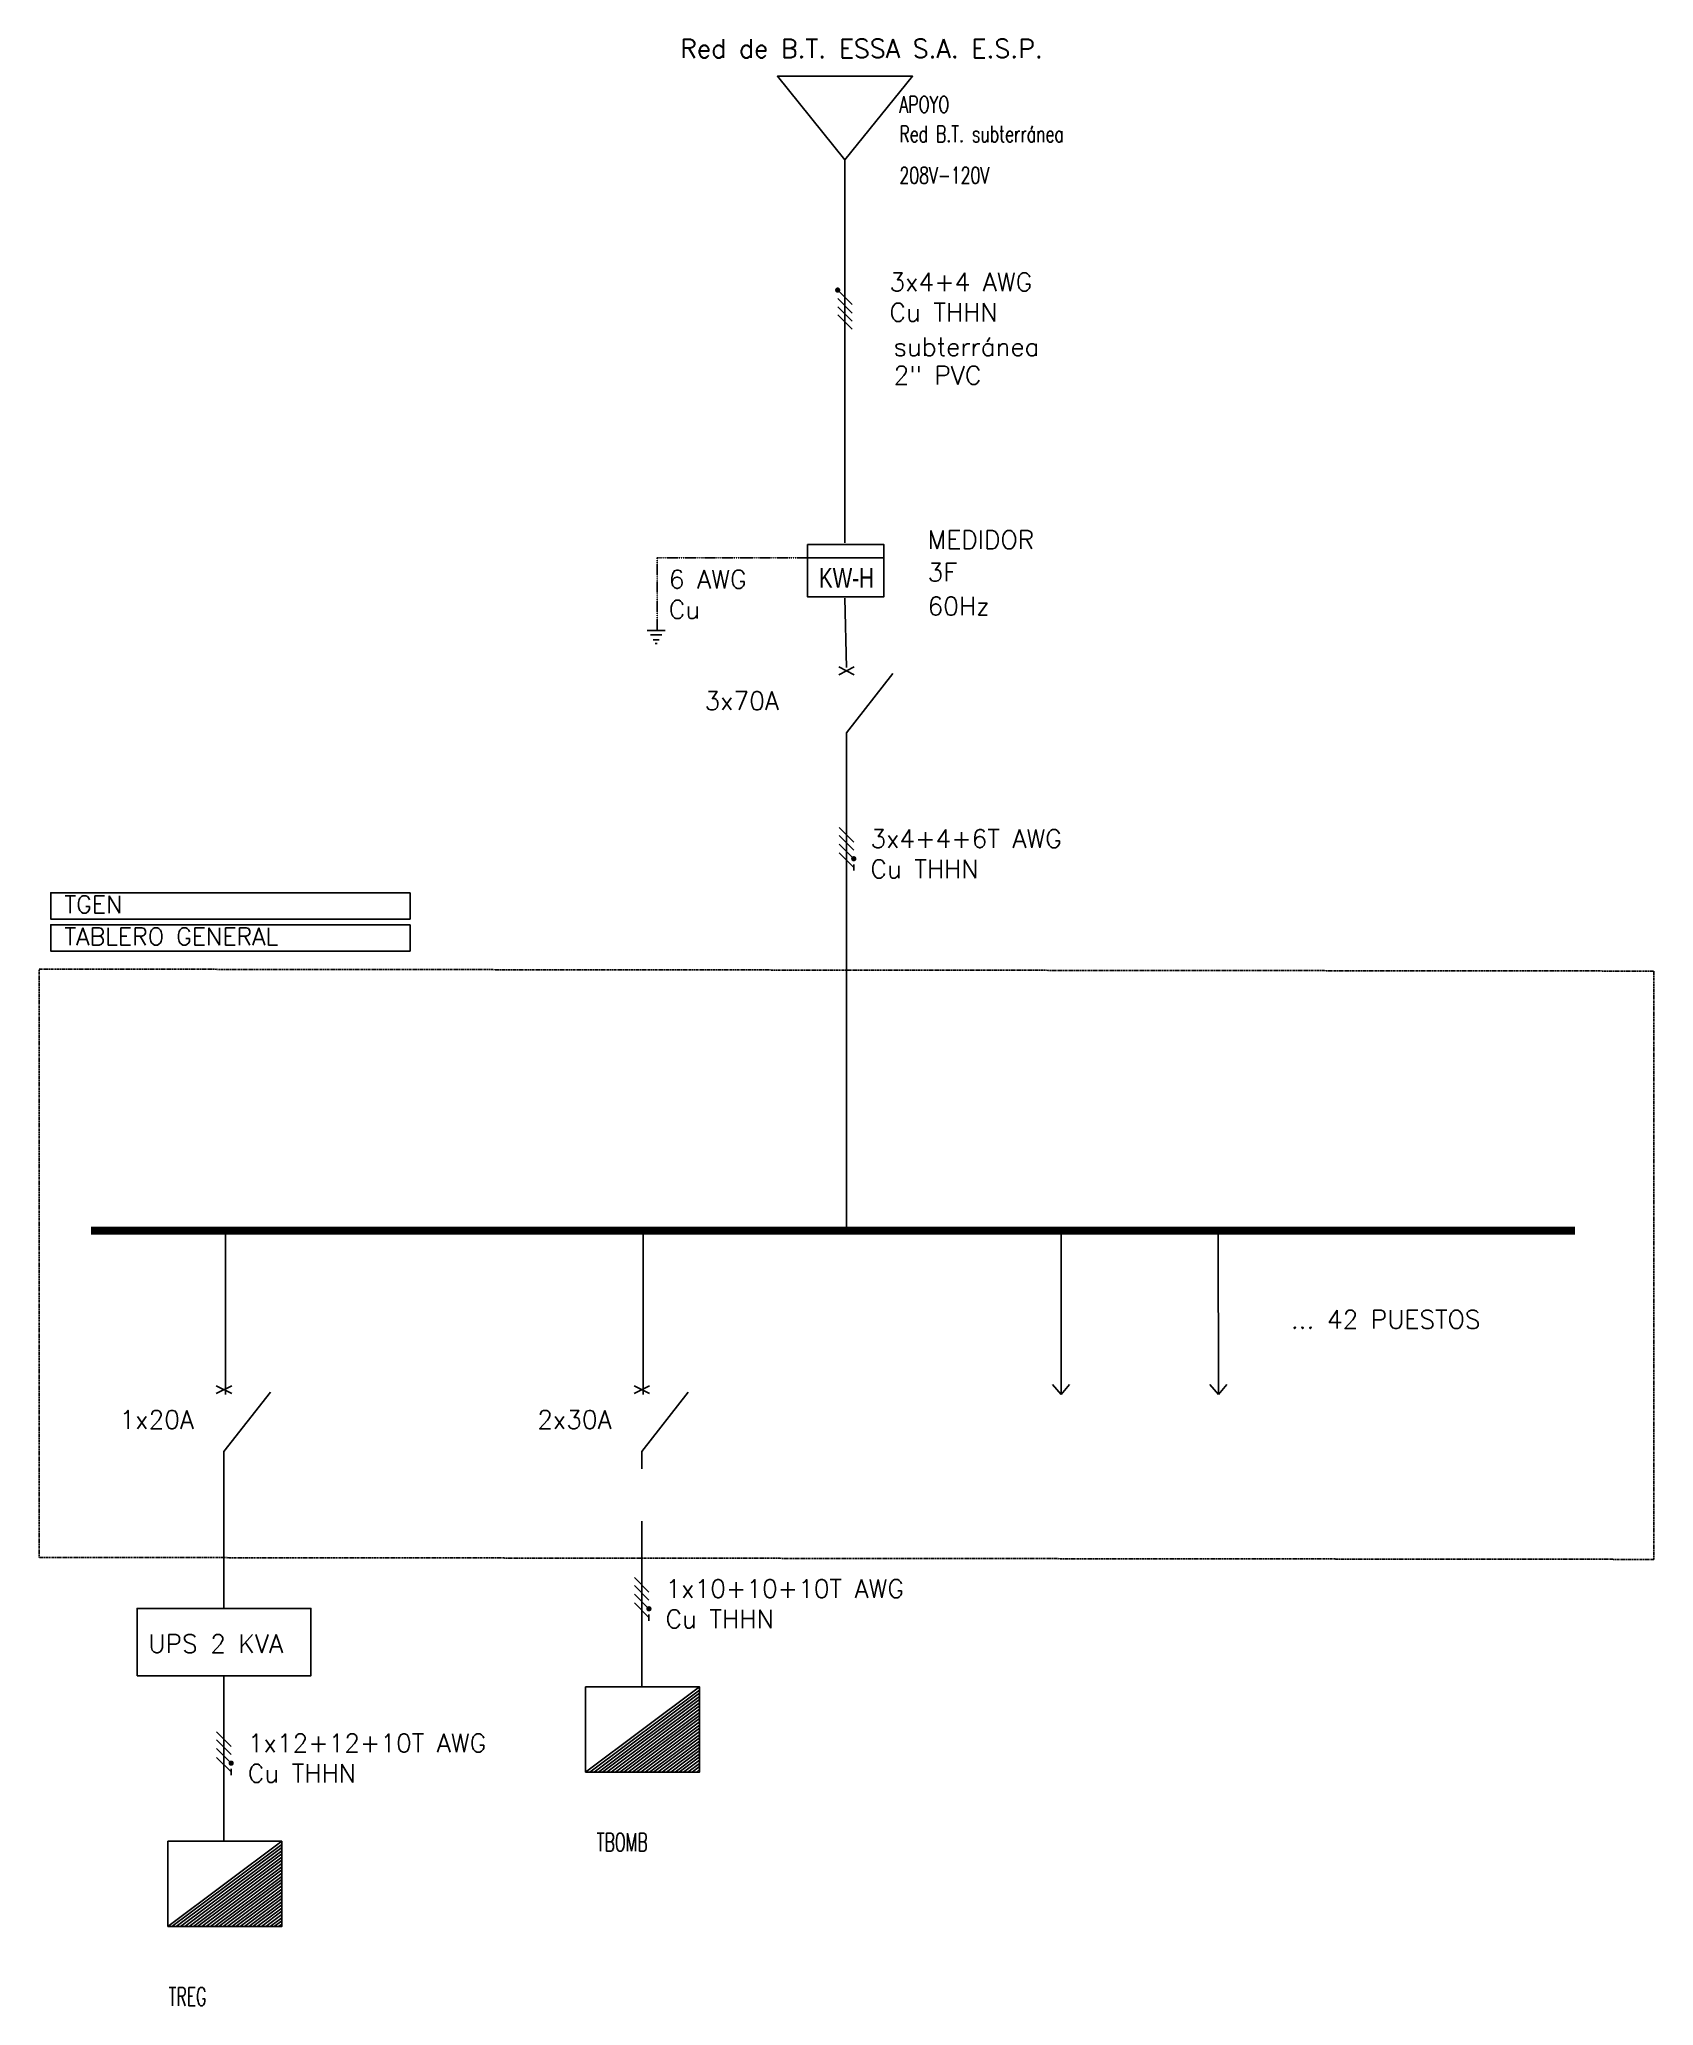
# Model space of a CAD drawing. Header units: inches. Extents: x 131 to 82119, y 71 to 16923.
# Drawn here: x 72369 to 82119, y 5046 to 16923 of the extents above.
import ezdxf
from ezdxf.enums import TextEntityAlignment as Align

# ---------------------------------------------------------------- set-up
doc = ezdxf.new("R2010")
doc.units = ezdxf.units.IN
doc.header["$MEASUREMENT"] = 0
doc.linetypes.add('DASHDOT', pattern=[1, 0.5, -0.25, 0, -0.25])
doc.linetypes.add('HIDDEN', pattern=[9.525, 6.35, -3.175])
for name, color, linetype in [('COTAS', 30, 'Continuous'), ('DIAGRAMA UNIFILAR', 8, 'Continuous'), ('UNIFILAR', 8, 'Continuous')]:
    doc.layers.add(name, color=color, linetype=linetype)
doc.layers.add('DUCTO-PARED O TECHO', color=7, linetype='Continuous', lineweight=25)
doc.styles.add('ROMANS', font='romans.shx', dxfattribs={"width": 0.625})
doc.styles.get("Standard").update_dxf_attribs({"font": 'arial.ttf'})

# ---------------------------------------------------------------- blocks, each defined once
blk = doc.blocks.new('A$C692118BD')
at = {"layer": 'DIAGRAMA UNIFILAR', "color": 0}
for p, q in [((-339, -515), (349, 0)), ((-314, -515), (349, -19)), ((-288, -515), (349, -38)), ((-262, -515), (349, -58)), ((-236, -515), (349, -77)), ((-211, -515), (349, -96)), ((-185, -515), (349, -115)), ((-159, -515), (349, -135)), ((-133, -515), (349, -154)), ((-108, -515), (349, -173)), ((-82, -515), (349, -192)), ((-56, -515), (349, -212)), ((-31, -515), (349, -231)), ((-5, -515), (349, -250)), ((21, -515), (349, -269)), ((47, -515), (349, -289)), ((72, -515), (349, -308)), ((98, -515), (349, -327)), ((124, -515), (349, -346)), ((150, -515), (349, -366)), ((175, -515), (349, -385)), ((201, -515), (349, -404)), ((227, -515), (349, -423)), ((253, -515), (349, -443)), ((278, -515), (349, -462)), ((304, -515), (349, -481)), ((330, -515), (349, -500))]:
    blk.add_line(p, q, dxfattribs=at)
blk.add_lwpolyline([(-339, -515), (349, -515), (349, 0), (-339, 0)], close=True, dxfattribs=at)
blk = doc.blocks.new('A$C3F481379')
for p, q in [((0, 49), (-88, 137)), ((0, 0), (-88, 88)), ((0, -52), (-88, 36)), ((0, -105), (-88, -17)), ((0, -124), (0, -87))]:
    blk.add_line(p, q)
at = {"const_width": 15.8}
blk.add_lwpolyline([(-8, -52, 1), (8, -52, 1)], format="xyb", close=True, dxfattribs=at)

msp = doc.modelspace()

# ---------------------------------------------------------------- linework, layer by layer
for p, q in [((77234.189, 13881.537), (77234.696, 16195.6)), ((77190.76, 15408.94), (77278.653, 15321.047)), ((77190.76, 15357.357), (77278.653, 15269.465)), ((77190.76, 15307.922), (77278.653, 15220.03)), ((77190.76, 15259.564), (77278.653, 15171.671))]:
    msp.add_line(p, q)
at = {"color": 41}
msp.add_line((77008.895, 13791.706), (77468.735, 13791.706), dxfattribs=at)
at = {"const_width": 15.836}
msp.add_lwpolyline([(77198.678, 15408.94, 1), (77182.843, 15408.94, 1)], format="xyb", close=True, dxfattribs=at)
at = {"color": 41, "lineweight": 25}
msp.add_lwpolyline([(77008.895, 13872.178), (77468.735, 13872.178), (77468.735, 13555.289), (77008.895, 13555.289)], close=True, dxfattribs=at)
at = {"layer": 'COTAS', "linetype": 'DASHDOT'}
msp.add_line((77008.895, 13791.706), (76097.832, 13791.706), dxfattribs=at)
at = {"layer": 'COTAS'}
for p, q in [((76039.472, 13351.622), (76147.994, 13351.622)), ((76060.213, 13326.135), (76129.218, 13326.135)), ((76075.383, 13295.792), (76112.274, 13295.792)), ((76088.896, 13273.425), (76099.772, 13273.425))]:
    msp.add_line(p, q, dxfattribs=at)
at = {"layer": 'COTAS', "linetype": 'DASHDOT'}
msp.add_lwpolyline([(76099.772, 13351.622), (76099.772, 13789.407)], dxfattribs=at)
at = {"layer": 'DIAGRAMA UNIFILAR', "color": 0}
for p, q in [((77244.202, 13128.567), (77234.696, 13548.193)), ((77290.713, 13132.438), (77197.7, 13084.451)), ((77197.7, 13132.438), (77290.713, 13084.451)), ((77244.061, 12735.239), (77524.251, 13093.849)), ((73493.381, 9727.093), (73493.535, 8738.117)), ((76016.565, 9727.093), (76016.719, 8738.117)), ((78539.748, 9727.093), (78539.903, 8738.117)), ((79489.959, 9727.093), (79490.113, 8738.117)), ((73530.661, 8790.965), (73437.648, 8742.978)), ((73437.648, 8790.965), (73530.661, 8742.978)), ((76053.844, 8790.965), (75960.832, 8742.978)), ((75960.832, 8790.965), (76053.844, 8742.978)), ((73484.009, 8393.766), (73764.199, 8752.376)), ((76007.192, 8393.766), (76287.383, 8752.376)), ((73484.009, 8288.881), (73484.009, 8393.766)), ((76007.192, 8288.881), (76007.192, 8393.766)), ((76007.192, 7971.992), (76007.192, 6971.992)), ((73484.009, 7039.546), (73484.009, 6039.546))]:
    msp.add_line(p, q, dxfattribs=at)
at = {"layer": 'DIAGRAMA UNIFILAR', "color": 0, "flags": 128}
for points in [[(77234.696, 16195.6), (76826.653, 16700.039), (77234.696, 16700.039)], [(77234.696, 16195.6), (77642.739, 16700.039), (77234.696, 16700.039)]]:
    msp.add_lwpolyline(points, dxfattribs=at)
at = {"layer": 'DIAGRAMA UNIFILAR', "color": 0, "ltscale": 0.15}
for points in [[(74607.81, 11768.344), (72437.643, 11768.344), (72437.643, 11609.52), (74607.81, 11609.52)], [(74607.81, 11574.767), (72437.643, 11574.767), (72437.643, 11415.943), (74607.81, 11415.943)]]:
    msp.add_lwpolyline(points, close=True, dxfattribs=at)
at = {"layer": 'DIAGRAMA UNIFILAR', "color": 0, "linetype": 'HIDDEN'}
msp.add_lwpolyline([(72368.665, 11307.261), (82119.456, 11295.53), (82119.456, 7741.995), (72368.665, 7753.726)], close=True, dxfattribs=at)
at = {"layer": 'DIAGRAMA UNIFILAR', "color": 0, "const_width": 47.652}
msp.add_lwpolyline([(72680.456, 9727.093), (81643.909, 9727.093)], dxfattribs=at)
at = {"layer": 'DUCTO-PARED O TECHO'}
for p, q in [((77244.061, 12735.239), (77244.061, 9727.093)), ((73484.009, 8288.881), (73484.009, 7445.347))]:
    msp.add_line(p, q, dxfattribs=at)
for points in [[(78539.903, 8738.117), (78488.691, 8797.904)], [(78539.903, 8738.117), (78591.115, 8797.904)], [(79490.113, 8738.117), (79438.901, 8797.904)], [(79490.113, 8738.117), (79541.325, 8797.904)]]:
    msp.add_lwpolyline(points, dxfattribs=at)
msp.add_lwpolyline([(72958.855, 7039.546), (72958.855, 7445.347), (74009.162, 7445.347), (74009.162, 7039.546)], close=True, dxfattribs=at)
at = {"layer": 'UNIFILAR', "color": 0, "flags": 128}
for points in [[(73484.009, 8393.766), (73484.009, 8393.766)], [(76007.192, 8393.766), (76007.192, 8393.766)]]:
    msp.add_lwpolyline(points, dxfattribs=at)

# ---------------------------------------------------------------- block references
for name, p in [('A$C3F481379', (77288.007, 12025.953)), ('A$C3F481379', (76050.738, 7495.614)), ('A$C692118BD', (76007.192, 6971.992)), ('A$C3F481379', (73527.554, 6563.168)), ('A$C692118BD', (73484.009, 6039.546))]:
    msp.add_blockref(name, p)

# ---------------------------------------------------------------- texts
at = {"color": 7, "linetype": 'Continuous', "lineweight": 15, "ltscale": 2.2, "width": 0.75}
msp.add_text('KW-H', height=119.3989, dxfattribs=at).set_placement((77243.958, 13610.866), align=Align.CENTER)
at = {"layer": 'DIAGRAMA UNIFILAR', "color": 0, "linetype": 'Continuous', "style": 'ROMANS', "width": 0.7}
for s, height, p in [('APOYO ', 99.4395, (77563.541, 16480.246, -1071.743)), ('Red B.T. subterránea', 99.43946, (77563.541, 16302.251, -1071.743)), ('208V-120V', 99.4395, (77563.541, 16051.768, -1071.743))]:
    msp.add_text(s, height=height, dxfattribs=at).set_placement(p)
at = {"layer": 'DIAGRAMA UNIFILAR', "color": 0, "style": 'ROMANS'}
for s, height, p in [('3x4+4 AWG', 110.4883, (77503.939, 15402.664)), ('Cu THHN', 110.4883, (77503.939, 15219.874)), ('subterránea', 110.48829, (77528.744, 15011.147)), ('2" PVC', 110.4883, (77528.744, 14839.279)), ('MEDIDOR', 110.4883, (77733.882, 13845.59)), ('6 AWG', 110.4883, (76171.097, 13607.095)), ('3F', 110.4883, (77733.882, 13649.776)), ('60Hz', 110.4883, (77733.882, 13444.638)), ('Cu', 110.4883, (76171.097, 13424.305)), ('3x70A', 110.4883, (76386.724, 12872.699)), ('3x4+4+6T AWG', 110.48829, (77388.814, 12040.322)), ('Cu THHN', 110.4883, (77388.814, 11857.531)), ('TGEN', 105.1075, (72519.256, 11645.585)), ('TABLERO GENERAL', 105.10751, (72519.256, 11452.008)), ('... 42 PUESTOS', 110.48829, (79927.951, 9136.137)), ('1x20A', 110.4883, (72853.096, 8531.226)), ('2x30A', 110.4883, (75376.28, 8531.226)), ('1x10+10+10T AWG', 110.48829, (76151.545, 7509.983)), ('Cu THHN', 110.4883, (76151.545, 7327.192)), ('UPS 2 KVA', 110.4883, (73026.822, 7177.702)), ('1x12+12+10T AWG', 110.48829, (73628.361, 6577.537)), ('Cu THHN', 110.4883, (73628.361, 6394.746))]:
    msp.add_text(s, height=height, dxfattribs=at).set_placement(p)
at = {"layer": 'DIAGRAMA UNIFILAR', "color": 0, "char_height": 110.4883, "attachment_point": 1, "style": 'ROMANS'}
for s, insert in [('TBOMB', (75735.52, 6089.274)), ('TREG', (73149.706, 5156.828))]:
    msp.add_mtext_dynamic_manual_height_columns(s, width=2330.69275, gutter_width=2330.693, heights=[0], dxfattribs=dict(at, insert=insert))
at = {"layer": 'UNIFILAR', "color": 0, "style": 'ROMANS'}
msp.add_text('Red de B.T. ESSA S.A. E.S.P.', height=111.83127, dxfattribs=at).set_placement((77334.524, 16811.508), align=Align.CENTER)

doc.saveas('drawing.dxf')
